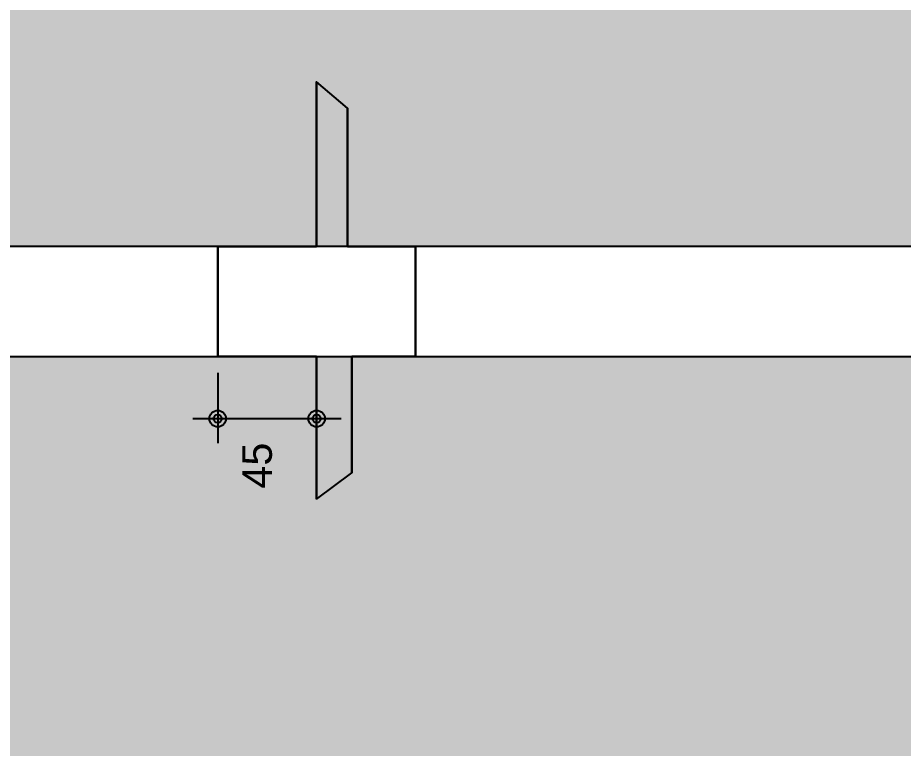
# Model space of a CAD drawing. Header units: millimetres. Extents: x 11071 to 20686, y 1651 to 7234.
# Drawn here: x 14696.8 to 15099.7, y 4275.2 to 4607.8 of the extents above; entities that cross this region are included whole.
import ezdxf

# ---------------------------------------------------------------- set-up
doc = ezdxf.new("R2010")
doc.units = ezdxf.units.MM
for name, color, linetype in [('1', 4, 'Continuous'), ('130', 24, 'Continuous'), ('18', 9, 'Continuous'), ('26', 1, 'Continuous'), ('30', 15, 'Continuous')]:
    doc.layers.add(name, color=color, linetype=linetype)
doc.styles.get("Standard").update_dxf_attribs({"font": 'arial.ttf'})

msp = doc.modelspace()

# ---------------------------------------------------------------- linework, layer by layer
at = {"layer": '1'}
for points in [[(15393.9, 4503.59), (14581.4, 4503.59)], [(14581.4, 4453.59), (15393.9, 4453.59)]]:
    msp.add_lwpolyline(points, dxfattribs=at)
at = {"layer": '130'}
for points in [[(14581.4, 5237.09), (14581.4, 4503.59), (15393.9, 4503.59)], [(14581.4, 5237.09), (15393.9, 4503.59), (15117.4, 5237.09)], [(14581.4, 3962.09), (14581.4, 4453.59), (15393.9, 4453.59)], [(14581.4, 3962.09), (15393.9, 4453.59), (15386.9, 3984.59)]]:
    msp.add_solid(points, dxfattribs=at)
at = {"layer": '18'}
for p, q in [((14832.77, 4503.59), (14832.77, 4578.59)), ((14846.77, 4566.59), (14846.77, 4503.59)), ((14787.77, 4453.59), (14787.77, 4503.59)), ((14787.77, 4503.59), (14832.77, 4503.59)), ((14846.77, 4503.59), (14877.77, 4503.59)), ((14877.77, 4503.59), (14877.77, 4453.59)), ((14832.77, 4453.59), (14787.77, 4453.59)), ((14832.77, 4388.59), (14832.77, 4453.59)), ((14877.77, 4453.59), (14848.77, 4453.59)), ((14848.77, 4453.59), (14848.77, 4400.59))]:
    msp.add_line(p, q, dxfattribs=at)
at = {"layer": '26', "color": 3, "linetype": 'Continuous'}
for p, q in [((14787.77, 4453.59), (14787.77, 4453.59)), ((14832.77, 4453.59), (14832.77, 4453.59)), ((14787.77, 4446.09), (14787.77, 4414.04)), ((14832.77, 4446.09), (14832.77, 4414.04)), ((14776.52, 4425.29), (14844.02, 4425.29))]:
    msp.add_line(p, q, dxfattribs=at)
for centre, radius in [((14787.77, 4425.29), 3.75), ((14832.77, 4425.29), 3.75), ((14787.77, 4425.29), 1.87), ((14832.77, 4425.29), 1.87)]:
    msp.add_circle(centre, radius, dxfattribs=at)
at = {"layer": '30'}
msp.add_lwpolyline([(14832.77, 4388.59), (14848.77, 4400.59), (14848.77, 4453.59), (14877.77, 4453.59), (14877.77, 4503.59), (14846.77, 4503.59), (14846.77, 4566.59), (14832.77, 4578.59), (14832.77, 4503.59), (14787.77, 4503.59), (14787.77, 4453.59), (14832.77, 4453.59), (14832.77, 4388.59)], dxfattribs=at)

# ---------------------------------------------------------------- texts
at = {"layer": '26', "color": 3, "linetype": 'Continuous'}
msp.add_text('45', height=13.5, rotation=90, dxfattribs=at).set_placement((14812.41, 4393.37))

doc.saveas('drawing.dxf')
